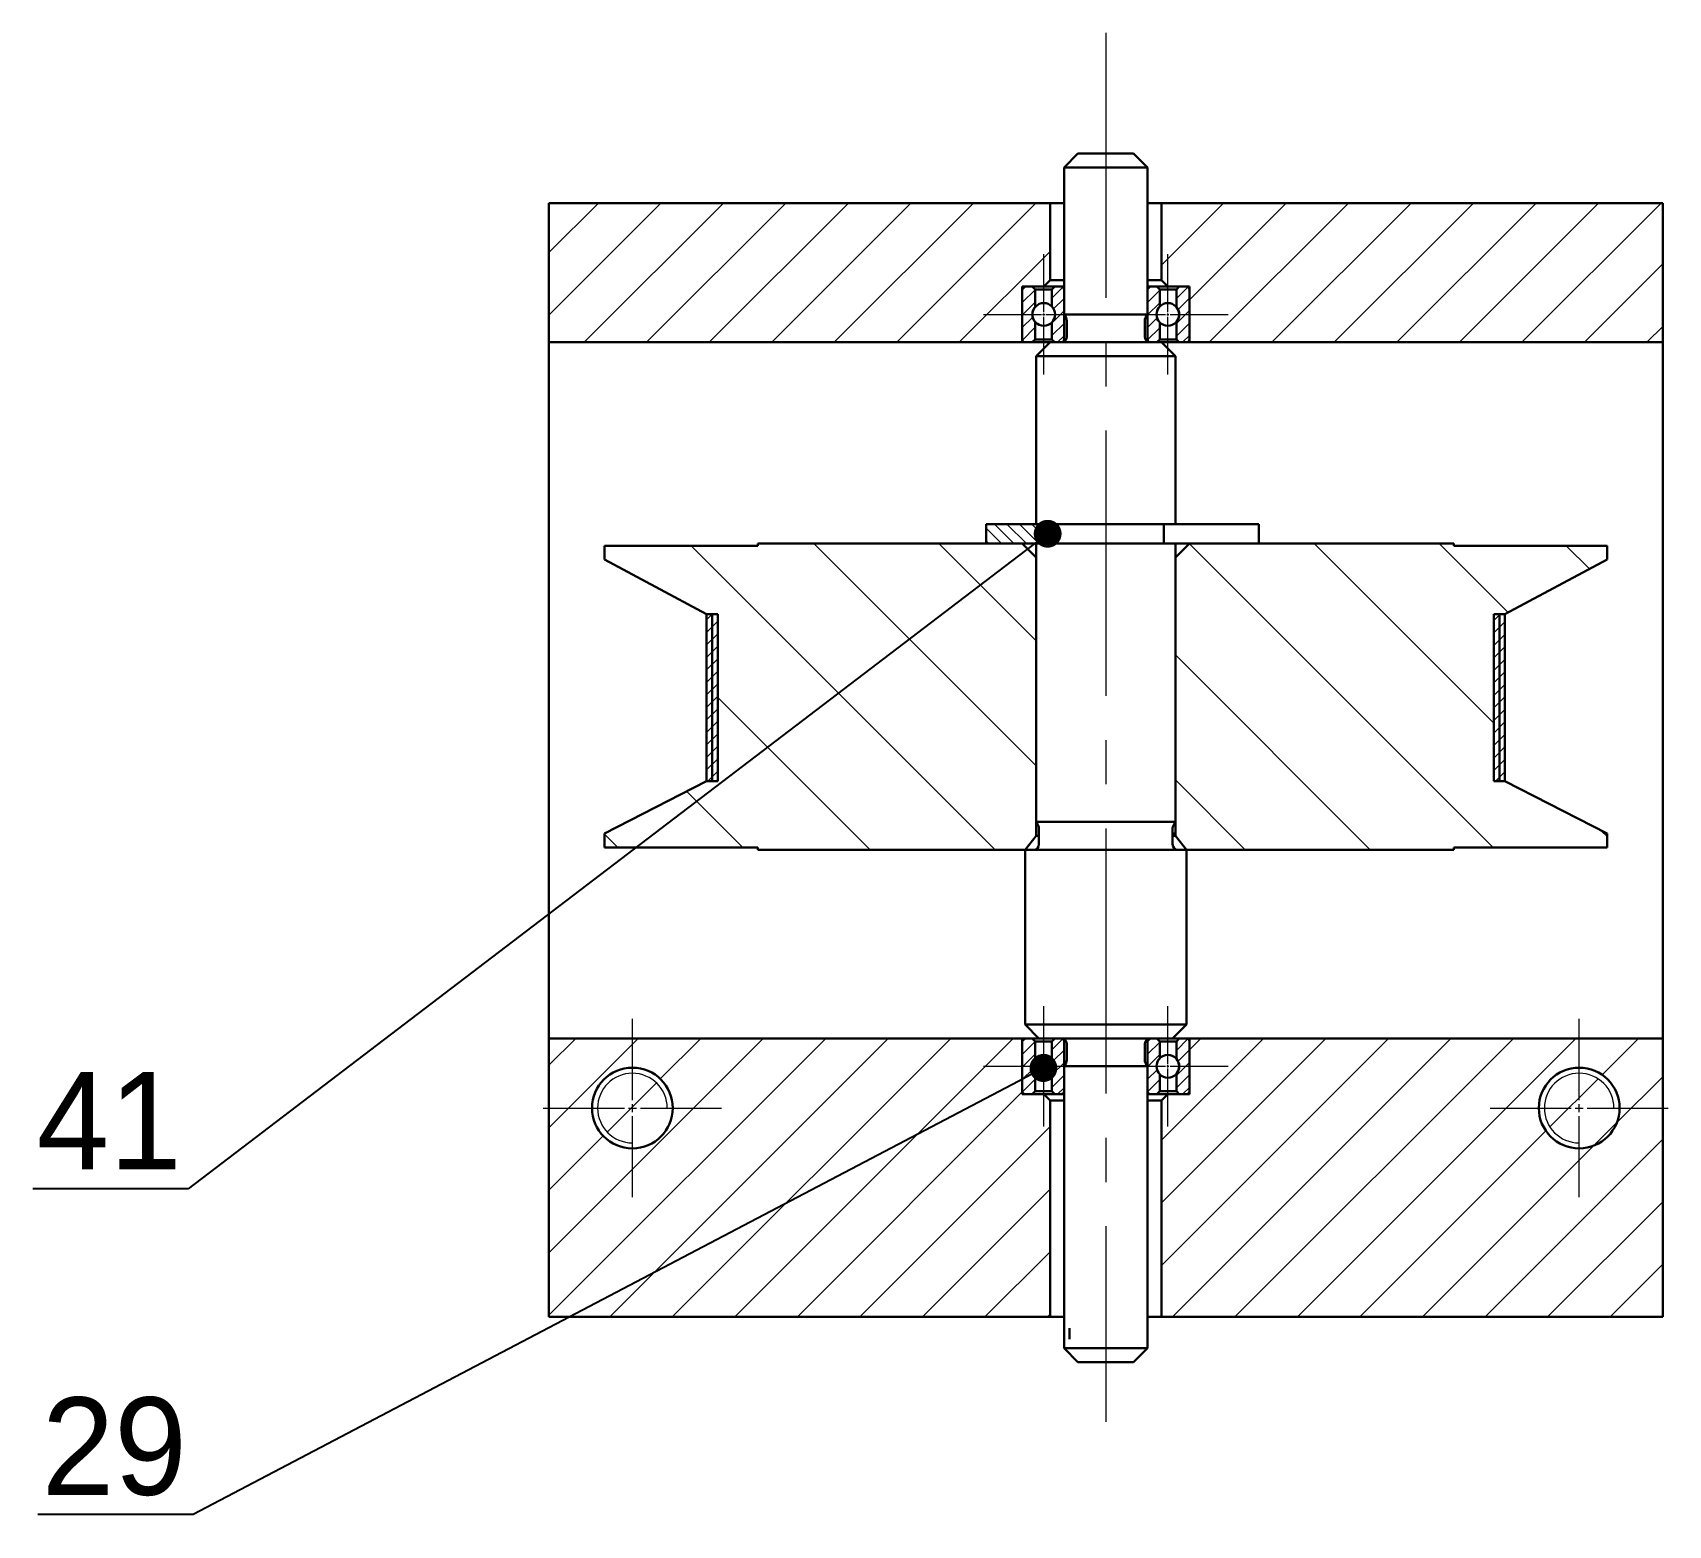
# Model space of a CAD drawing. Header units: millimetres. Extents: x 587 to 10361, y -8386 to 1488.
# Drawn here: x 8467.6 to 8585.1, y -6036.9 to -5929.7 of the extents above; entities that cross this region are included whole.
import ezdxf
from ezdxf import colors
from ezdxf.entities.mleader import LeaderData, LeaderLine
from ezdxf.math import Vec2, Vec3

# ---------------------------------------------------------------- set-up
doc = ezdxf.new("R2010")
doc.units = ezdxf.units.MM
doc.linetypes.add('ACAD_ISO10W100', pattern=[18, 12, -3, 0, -3])
doc.linetypes.add('CENTER2', pattern=[28.575, 19.05, -3.175, 3.175, -3.175])
for name, color, linetype, lineweight in [('Cienka', 30, 'Continuous', 0), ('Gruba', 7, 'Continuous', 30), ('Kreskowanie', 10, 'Continuous', 0), ('Symetria', 210, 'ACAD_ISO10W100', 0), ('Wymiar', 3, 'Continuous', 20)]:
    doc.layers.add(name, color=color, linetype=linetype, lineweight=lineweight)
pattern_1 = [(45, (-8776.5087, 1644.1358), (-0.449012806, 0.449012806), [])]
pattern_2 = [(45, (-8776.5087, 1698.1358), (-0.449012806, 0.449012806), [])]
pattern_3 = [(45, (4262.056, -3035.344), (-2.245064, 2.245064), [])]

# ---------------------------------------------------------------- blocks, each defined once
blk = doc.blocks.new('*U587')
at = {"layer": 'Symetria', "color": 0, "linetype": 'CENTER2', "transparency": 16777216}
blk.add_line((0, 8.8855), (0, -90.888), dxfattribs=at)
blk = doc.blocks.new('*U588')
at = {"layer": 'Symetria', "color": 0, "linetype": 'CENTER2', "transparency": 16777216}
for p, q in [((0, 0.58), (0, 6.4)), ((-6.4, 0), (-0.58, 0)), ((0.58, 0), (6.4, 0)), ((0, -6.4), (0, -0.58))]:
    blk.add_line(p, q, dxfattribs=at)
at = {"layer": 'Symetria', "color": 0, "linetype": 'Continuous', "transparency": 16777216}
for p, q in [((-0.29, 0), (0.29, 0)), ((0, -0.29), (0, 0.29))]:
    blk.add_line(p, q, dxfattribs=at)
blk = doc.blocks.new('*U589')
at = {"layer": 'Symetria', "color": 0, "linetype": 'CENTER2', "transparency": 16777216}
for p, q in [((0, 0.58), (0, 6.4)), ((-6.4, 0), (-0.58, 0)), ((0.58, 0), (6.4, 0)), ((0, -6.4), (0, -0.58))]:
    blk.add_line(p, q, dxfattribs=at)
at = {"layer": 'Symetria', "color": 0, "linetype": 'Continuous', "transparency": 16777216}
for p, q in [((-0.29, 0), (0.29, 0)), ((0, -0.29), (0, 0.29))]:
    blk.add_line(p, q, dxfattribs=at)
blk = doc.blocks.new('*U590')
at = {"layer": 'Symetria', "color": 0, "linetype": 'CENTER2', "transparency": 16777216}
for p, q in [((0, 0.16), (0, 4.32)), ((-4.32, 0), (-0.16, 0)), ((0.16, 0), (4.32, 0)), ((0, -4.32), (0, -0.16))]:
    blk.add_line(p, q, dxfattribs=at)
at = {"layer": 'Symetria', "color": 0, "linetype": 'Continuous', "transparency": 16777216}
for p, q in [((-0.08, 0), (0.08, 0)), ((0, -0.08), (0, 0.08))]:
    blk.add_line(p, q, dxfattribs=at)
blk = doc.blocks.new('*U598')
at = {"layer": 'Symetria', "color": 0, "linetype": 'CENTER2', "transparency": 16777216}
for p, q in [((0, 0.16), (0, 4.32)), ((-4.32, 0), (-0.16, 0)), ((0.16, 0), (4.32, 0)), ((0, -4.32), (0, -0.16))]:
    blk.add_line(p, q, dxfattribs=at)
at = {"layer": 'Symetria', "color": 0, "linetype": 'Continuous', "transparency": 16777216}
for p, q in [((-0.08, 0), (0.08, 0)), ((0, -0.08), (0, 0.08))]:
    blk.add_line(p, q, dxfattribs=at)
blk = doc.blocks.new('*U599')
at = {"layer": 'Symetria', "color": 0, "linetype": 'CENTER2', "transparency": 16777216}
for p, q in [((0, 0.16), (0, 4.32)), ((-4.32, 0), (-0.16, 0)), ((0.16, 0), (4.32, 0)), ((0, -4.32), (0, -0.16))]:
    blk.add_line(p, q, dxfattribs=at)
at = {"layer": 'Symetria', "color": 0, "linetype": 'Continuous', "transparency": 16777216}
for p, q in [((-0.08, 0), (0.08, 0)), ((0, -0.08), (0, 0.08))]:
    blk.add_line(p, q, dxfattribs=at)
blk = doc.blocks.new('*U600')
at = {"layer": 'Symetria', "color": 0, "linetype": 'CENTER2', "transparency": 16777216}
for p, q in [((0, 0.16), (0, 4.32)), ((-4.32, 0), (-0.16, 0)), ((0.16, 0), (4.32, 0)), ((0, -4.32), (0, -0.16))]:
    blk.add_line(p, q, dxfattribs=at)
at = {"layer": 'Symetria', "color": 0, "linetype": 'Continuous', "transparency": 16777216}
for p, q in [((-0.08, 0), (0.08, 0)), ((0, -0.08), (0, 0.08))]:
    blk.add_line(p, q, dxfattribs=at)
blk = doc.blocks.new('_Dot')
at = {"color": 0, "linetype": 'ByBlock', "lineweight": -2}
blk.add_line((-0.5, 0), (-1, 0), dxfattribs=at)
at = {"color": 0, "linetype": 'ByBlock', "const_width": 0.5}
blk.add_lwpolyline([(-0.25, 0, 1), (0.25, 0, 1)], format="xyb", close=True, dxfattribs=at)

msp = doc.modelspace()

# ---------------------------------------------------------------- hatches: boundary and pattern name
at = {"layer": 'Kreskowanie'}
h = msp.add_hatch(dxfattribs=at)
h.set_pattern_fill('ANSI31', color=256)
h.set_pattern_definition(pattern_3)
h.paths.add_polyline_path([(8540.684, -5941.938), (8504.684, -5941.938), (8504.684, -5951.938), (8538.684, -5951.938), (8538.684, -5947.938), (8538.884, -5947.938), (8539.784, -5947.938), (8540.684, -5947.938)])
h.paths.add_polyline_path([(8584.684, -5941.938), (8548.684, -5941.938), (8548.684, -5947.938), (8550.684, -5947.938), (8550.684, -5951.938), (8584.684, -5951.938)])
h = msp.add_hatch(dxfattribs=at)
h.set_pattern_fill('ANSI31', color=256, scale=0.2)
h.set_pattern_definition(pattern_2)
h.paths.add_polyline_path([(8538.684, -5948.715), (8538.684, -5948.145, -0.4142136), (8538.89, -5947.94), (8539.406, -5947.94), (8539.61, -5948.144), (8539.61, -5949.404, 0.1803271), (8539.41, -5949.938), (8538.684, -5949.938)])
h.paths.add_polyline_path([(8538.684, -5949.938), (8539.41, -5949.938, 0.1803271), (8539.61, -5950.472), (8539.61, -5951.732), (8539.404, -5951.938), (8539.318, -5951.938), (8538.89, -5951.938, -0.4142136), (8538.684, -5951.732)])
h = msp.add_hatch(dxfattribs=at)
h.set_pattern_fill('ANSI31', color=256, scale=0.2)
h.set_pattern_definition(pattern_2)
h.paths.add_polyline_path([(8540.81, -5949.366), (8540.81, -5948.144), (8541.014, -5947.94), (8541.478, -5947.94, -0.4142136), (8541.684, -5948.145), (8541.684, -5949.938), (8541.043, -5949.938, 0.1963728)])
h.paths.add_polyline_path([(8540.81, -5950.51, 0.1963728), (8541.043, -5949.938), (8541.684, -5949.938), (8541.684, -5951.732, -0.414319), (8541.478, -5951.938), (8541.015, -5951.938), (8540.81, -5951.732)])
h = msp.add_hatch(dxfattribs=at)
h.set_pattern_fill('ANSI31', color=256, scale=0.2)
h.set_pattern_definition(pattern_2)
h.paths.add_polyline_path([(8548.558, -5949.366), (8548.558, -5948.144), (8548.354, -5947.94), (8547.89, -5947.94, 0.4142136), (8547.684, -5948.145), (8547.684, -5949.938), (8548.325, -5949.938, -0.1963728)])
h.paths.add_polyline_path([(8548.558, -5950.51, -0.1963728), (8548.325, -5949.938), (8547.684, -5949.938), (8547.684, -5951.732, 0.414319), (8547.89, -5951.938), (8548.353, -5951.938), (8548.558, -5951.732)])
h = msp.add_hatch(dxfattribs=at)
h.set_pattern_fill('ANSI31', color=256, scale=0.2)
h.set_pattern_definition(pattern_2)
h.paths.add_polyline_path([(8550.684, -5948.715), (8550.684, -5948.145, 0.4142136), (8550.478, -5947.94), (8549.962, -5947.94), (8549.758, -5948.144), (8549.758, -5949.404, -0.1803271), (8549.957, -5949.938), (8550.684, -5949.938)])
h.paths.add_polyline_path([(8550.684, -5949.938), (8549.957, -5949.938, -0.1803271), (8549.758, -5950.472), (8549.758, -5951.732), (8549.964, -5951.938), (8550.05, -5951.938), (8550.478, -5951.938, 0.4142136), (8550.684, -5951.732)])
h = msp.add_hatch(dxfattribs=at)
h.set_pattern_fill('ANSI31', color=256, scale=0.2, angle=90)
h.set_pattern_definition([(135, (-8776.5087, 1644.1358), (-0.449012806, -0.449012806), [])])
h.paths.add_polyline_path([(8540.508, -5964.988), (8539.684, -5964.988), (8536.084, -5964.988), (8536.084, -5966.388), (8540.508, -5966.388)])
h = msp.add_hatch(dxfattribs=at)
h.set_pattern_fill('ANSI31', color=256, scale=2, angle=90)
h.set_pattern_definition([(135, (-8776.509, 1644.136), (-4.490128, -4.490128), [])])
h.paths.add_polyline_path([(8572.551, -5971.47), (8572.951, -5971.47), (8573.351, -5971.47), (8580.684, -5967.548), (8580.684, -5966.548), (8569.684, -5966.548), (8569.684, -5966.388), (8550.684, -5966.388), (8549.684, -5967.388), (8549.684, -5986.388), (8549.684, -5987.388), (8550.484, -5988.388), (8569.684, -5988.388), (8569.684, -5988.228), (8580.684, -5988.228), (8580.684, -5987.228), (8573.351, -5983.47), (8572.951, -5983.47), (8572.551, -5983.47)])
h.paths.add_polyline_path([(8539.684, -5967.388), (8538.684, -5966.388), (8536.084, -5966.388), (8519.684, -5966.388), (8519.684, -5966.548), (8508.684, -5966.548), (8508.684, -5967.549), (8516.015, -5971.47), (8516.416, -5971.47), (8516.816, -5971.47), (8516.816, -5983.47), (8516.416, -5983.47), (8516.015, -5983.47), (8508.684, -5987.227), (8508.684, -5988.228), (8519.684, -5988.228), (8519.684, -5988.388), (8538.884, -5988.388), (8539.684, -5987.388), (8539.684, -5986.388)])
h = msp.add_hatch(dxfattribs=at)
h.set_pattern_fill('ANSI31', color=256, scale=0.2)
h.set_pattern_definition(pattern_1)
h.paths.add_polyline_path([(8516.416, -5971.47), (8516.016, -5971.47), (8516.016, -5983.47), (8516.416, -5983.47)])
h.paths.add_polyline_path([(8516.816, -5971.47), (8516.416, -5971.47), (8516.416, -5983.47), (8516.816, -5983.47)])
h.paths.add_polyline_path([(8572.951, -5971.47), (8572.551, -5971.47), (8572.551, -5983.47), (8572.951, -5983.47)])
h.paths.add_polyline_path([(8573.351, -5971.47), (8572.951, -5971.47), (8572.951, -5983.47), (8573.351, -5983.47)])
h = msp.add_hatch(dxfattribs=at)
h.set_pattern_fill('ANSI31', color=256)
h.set_pattern_definition(pattern_3)
h.paths.add_polyline_path([(8540.684, -6005.938), (8539.318, -6005.938), (8538.89, -6005.938), (8538.884, -6005.938), (8538.684, -6005.938), (8538.684, -6001.938), (8504.684, -6001.938), (8504.684, -6021.938), (8540.684, -6021.938)])
h.paths.add_polyline_path([(8513.584, -6006.938, -1), (8507.784, -6006.938, -1)], flags=16)
h.paths.add_polyline_path([(8584.684, -6001.938), (8550.684, -6001.938), (8550.684, -6005.938), (8548.684, -6005.938), (8548.684, -6021.938), (8584.684, -6021.938)])
h.paths.add_polyline_path([(8575.784, -6006.938, -1), (8581.584, -6006.938, -1)], flags=16)
h.paths.add_polyline_path([(8513.584, -6006.938), (8513.184, -6006.938, 2.4142136), (8510.684, -6009.438), (8510.684, -6009.838, 0.4142136)], flags=0)
h.paths.add_polyline_path([(8510.684, -6004.438), (8510.684, -6004.038, 0.4142136), (8507.784, -6006.938), (8508.184, -6006.938, -0.4142136)], flags=0)
h.paths.add_polyline_path([(8508.184, -6006.938), (8507.784, -6006.938, 0.4142136), (8510.684, -6009.838), (8510.684, -6009.438, -0.4142136)], flags=0)
h.paths.add_polyline_path([(8581.584, -6006.938), (8581.184, -6006.938, 2.4142136), (8578.684, -6009.438), (8578.684, -6009.838, 0.4142136)], flags=0)
h.paths.add_polyline_path([(8578.684, -6009.438), (8578.684, -6009.838, 0.4142136), (8581.584, -6006.938), (8581.184, -6006.938, 2.4142136)], flags=0)
h = msp.add_hatch(dxfattribs=at)
h.set_pattern_fill('ANSI31', color=256, scale=0.2)
h.set_pattern_definition(pattern_1)
h.paths.add_polyline_path([(8538.684, -6002.715), (8538.684, -6002.145, -0.4142136), (8538.89, -6001.94), (8539.406, -6001.94), (8539.61, -6002.144), (8539.61, -6003.404, 0.1803271), (8539.41, -6003.938), (8538.684, -6003.938)])
h.paths.add_polyline_path([(8538.684, -6003.938), (8539.41, -6003.938, 0.1803271), (8539.61, -6004.472), (8539.61, -6005.732), (8539.404, -6005.938), (8539.318, -6005.938), (8538.89, -6005.938, -0.4142136), (8538.684, -6005.732)])
h = msp.add_hatch(dxfattribs=at)
h.set_pattern_fill('ANSI31', color=256, scale=0.2)
h.set_pattern_definition(pattern_1)
h.paths.add_polyline_path([(8540.81, -6003.366), (8540.81, -6002.144), (8541.014, -6001.94), (8541.478, -6001.94, -0.4142136), (8541.684, -6002.145), (8541.684, -6003.938), (8541.043, -6003.938, 0.1963728)])
h.paths.add_polyline_path([(8540.81, -6004.51, 0.1963728), (8541.043, -6003.938), (8541.684, -6003.938), (8541.684, -6005.732, -0.414319), (8541.478, -6005.938), (8541.015, -6005.938), (8540.81, -6005.732)])
h = msp.add_hatch(dxfattribs=at)
h.set_pattern_fill('ANSI31', color=256, scale=0.2)
h.set_pattern_definition(pattern_1)
h.paths.add_polyline_path([(8548.558, -6003.366), (8548.558, -6002.144), (8548.354, -6001.94), (8547.89, -6001.94, 0.4142136), (8547.684, -6002.145), (8547.684, -6003.938), (8548.325, -6003.938, -0.1963728)])
h.paths.add_polyline_path([(8548.558, -6004.51, -0.1963728), (8548.325, -6003.938), (8547.684, -6003.938), (8547.684, -6005.732, 0.414319), (8547.89, -6005.938), (8548.353, -6005.938), (8548.558, -6005.732)])
h = msp.add_hatch(dxfattribs=at)
h.set_pattern_fill('ANSI31', color=256, scale=0.2)
h.set_pattern_definition(pattern_1)
h.paths.add_polyline_path([(8550.684, -6002.715), (8550.684, -6002.145, 0.4142136), (8550.478, -6001.94), (8549.962, -6001.94), (8549.758, -6002.144), (8549.758, -6003.404, -0.1803271), (8549.957, -6003.938), (8550.684, -6003.938)])
h.paths.add_polyline_path([(8550.684, -6003.938), (8549.957, -6003.938, -0.1803271), (8549.758, -6004.472), (8549.758, -6005.732), (8549.964, -6005.938), (8550.05, -6005.938), (8550.478, -6005.938, 0.4142136), (8550.684, -6005.732)])
h = msp.add_hatch(dxfattribs=at)
h.set_pattern_fill('ANSI31', color=256)
h.set_pattern_definition(pattern_3)
h.paths.add_polyline_path([(8510.684, -6009.438), (8510.684, -6009.838, 0.4142136), (8513.584, -6006.938), (8513.184, -6006.938, 2.4142136)])
h.paths.add_polyline_path([(8578.684, -6009.438), (8578.684, -6009.838, 0.4142136), (8581.584, -6006.938), (8581.184, -6006.938, 2.4142136)])

# ---------------------------------------------------------------- linework, layer by layer
at = {"layer": 'Cienka'}
for centre in [(8510.684, -6006.938), (8578.684, -6006.938)]:
    msp.add_arc(centre, 2.5, 0, 270, dxfattribs=at)
at = {"layer": 'Gruba'}
for p, q in [((8542.684, -5938.388), (8541.684, -5939.388)), ((8547.684, -5939.388), (8541.684, -5939.388)), ((8541.684, -5939.388), (8541.684, -5941.138)), ((8542.684, -5938.388), (8546.684, -5938.388)), ((8546.684, -5938.388), (8547.684, -5939.388)), ((8547.684, -5939.388), (8547.684, -5941.138)), ((8541.684, -5941.138), (8541.684, -5949.938)), ((8547.684, -5941.138), (8547.684, -5949.938)), ((8540.684, -5941.938), (8504.684, -5941.938)), ((8504.684, -5941.938), (8504.684, -5951.938)), ((8540.684, -5947.482), (8540.684, -5941.938)), ((8540.684, -5941.938), (8541.684, -5941.938)), ((8547.684, -5941.938), (8548.684, -5941.938)), ((8584.684, -5941.938), (8548.684, -5941.938)), ((8548.684, -5941.938), (8548.684, -5947.482)), ((8584.684, -5951.938), (8584.684, -5941.938)), ((8540.227, -5947.94), (8540.684, -5947.482)), ((8540.684, -5947.482), (8541.684, -5947.482)), ((8548.684, -5947.482), (8547.684, -5947.482)), ((8549.141, -5947.94), (8548.684, -5947.482)), ((8538.684, -5951.938), (8538.684, -5947.938)), ((8538.684, -5947.938), (8540.684, -5947.938)), ((8538.684, -5951.938), (8538.684, -5947.938)), ((8538.684, -5947.938), (8538.884, -5947.938)), ((8538.684, -5947.938), (8538.684, -5951.938)), ((8538.884, -5947.938), (8538.684, -5947.938)), ((8538.684, -5948.138), (8538.684, -5951.738)), ((8538.684, -5948.138), (8538.684, -5951.738)), ((8538.684, -5951.738), (8538.684, -5948.138)), ((8538.684, -5948.715), (8538.684, -5951.732)), ((8538.873, -5947.94), (8541.478, -5947.94)), ((8539.784, -5947.938), (8538.884, -5947.938)), ((8539.784, -5947.938), (8538.884, -5947.938)), ((8538.884, -5947.938), (8539.784, -5947.938)), ((8539.61, -5948.144), (8539.404, -5947.938)), ((8539.61, -5949.404), (8539.61, -5948.144)), ((8540.81, -5948.144), (8539.61, -5948.144)), ((8539.884, -5947.938), (8539.784, -5947.938)), ((8539.784, -5947.938), (8539.789, -5947.938)), ((8539.789, -5947.938), (8539.884, -5947.938)), ((8540.984, -5947.938), (8539.884, -5947.938)), ((8540.684, -5947.938), (8540.984, -5947.938)), ((8541.015, -5947.938), (8540.81, -5948.144)), ((8540.81, -5948.144), (8540.81, -5949.366)), ((8541.484, -5947.938), (8540.984, -5947.938)), ((8541.684, -5947.938), (8541.484, -5947.938)), ((8541.684, -5948.145), (8541.684, -5951.252)), ((8541.684, -5951.732), (8541.684, -5948.715)), ((8547.884, -5947.938), (8547.684, -5947.938)), ((8547.684, -5948.145), (8547.684, -5951.252)), ((8547.684, -5951.732), (8547.684, -5948.715)), ((8548.384, -5947.938), (8547.884, -5947.938)), ((8550.495, -5947.94), (8547.89, -5947.94)), ((8548.353, -5947.938), (8548.558, -5948.144)), ((8548.384, -5947.938), (8548.684, -5947.938)), ((8548.558, -5948.144), (8548.558, -5949.366)), ((8548.558, -5948.144), (8549.758, -5948.144)), ((8548.684, -5947.938), (8550.684, -5947.938)), ((8549.579, -5947.938), (8549.484, -5947.938)), ((8549.584, -5947.938), (8549.579, -5947.938)), ((8550.484, -5947.938), (8549.584, -5947.938)), ((8550.484, -5947.938), (8549.584, -5947.938)), ((8549.758, -5948.144), (8549.964, -5947.938)), ((8549.758, -5949.404), (8549.758, -5948.144)), ((8550.484, -5947.938), (8550.684, -5947.938)), ((8550.684, -5947.938), (8550.684, -5951.938)), ((8550.684, -5947.938), (8550.684, -5951.938)), ((8550.684, -5951.738), (8550.684, -5948.138)), ((8550.684, -5951.738), (8550.684, -5948.138)), ((8550.684, -5948.715), (8550.684, -5951.732)), ((8547.684, -5949.938), (8541.684, -5949.938)), ((8541.83, -5950.192), (8541.684, -5949.938)), ((8547.538, -5950.192), (8547.684, -5949.938)), ((8539.61, -5950.472), (8539.61, -5951.732)), ((8540.81, -5951.732), (8540.81, -5950.51)), ((8541.884, -5950.392), (8541.884, -5951.538)), ((8547.484, -5950.392), (8547.484, -5951.538)), ((8548.558, -5951.732), (8548.558, -5950.51)), ((8549.758, -5950.472), (8549.758, -5951.732)), ((8504.684, -5951.938), (8538.684, -5951.938)), ((8504.684, -5951.938), (8504.684, -6001.938)), ((8538.884, -5951.938), (8538.684, -5951.938)), ((8540.684, -5951.938), (8538.684, -5951.938)), ((8538.684, -5951.938), (8540.684, -5951.938)), ((8538.884, -5951.938), (8539.784, -5951.938)), ((8538.884, -5951.938), (8539.784, -5951.938)), ((8539.784, -5951.938), (8538.884, -5951.938)), ((8538.89, -5951.938), (8539.318, -5951.938)), ((8539.318, -5951.938), (8540.81, -5951.938)), ((8539.61, -5951.732), (8539.404, -5951.938)), ((8540.81, -5951.732), (8539.61, -5951.732)), ((8540.684, -5951.938), (8539.684, -5952.938)), ((8540.984, -5951.938), (8539.784, -5951.938)), ((8540.684, -5951.938), (8548.684, -5951.938)), ((8540.984, -5951.938), (8540.684, -5951.938)), ((8540.684, -5951.938), (8540.984, -5951.938)), ((8541.015, -5951.938), (8540.81, -5951.732)), ((8540.81, -5951.938), (8541.564, -5951.938)), ((8540.984, -5951.938), (8541.484, -5951.938)), ((8540.984, -5951.938), (8541.484, -5951.938)), ((8541.484, -5951.938), (8540.984, -5951.938)), ((8541.884, -5951.938), (8541.484, -5951.938)), ((8541.684, -5951.938), (8541.484, -5951.938)), ((8541.484, -5951.938), (8541.684, -5951.938)), ((8547.884, -5951.938), (8547.484, -5951.938)), ((8547.884, -5951.938), (8547.684, -5951.938)), ((8548.558, -5951.938), (8547.804, -5951.938)), ((8547.884, -5951.938), (8548.384, -5951.938)), ((8547.884, -5951.938), (8548.384, -5951.938)), ((8548.353, -5951.938), (8548.558, -5951.732)), ((8549.579, -5951.938), (8548.384, -5951.938)), ((8548.684, -5951.938), (8548.384, -5951.938)), ((8548.558, -5951.732), (8549.758, -5951.732)), ((8550.05, -5951.938), (8548.558, -5951.938)), ((8548.684, -5951.938), (8549.684, -5952.938)), ((8550.684, -5951.938), (8548.684, -5951.938)), ((8549.584, -5951.938), (8549.579, -5951.938)), ((8549.584, -5951.938), (8550.484, -5951.938)), ((8549.584, -5951.938), (8550.484, -5951.938)), ((8549.758, -5951.732), (8549.964, -5951.938)), ((8550.478, -5951.938), (8550.05, -5951.938)), ((8550.684, -5951.938), (8550.484, -5951.938)), ((8550.684, -5951.938), (8584.684, -5951.938)), ((8584.684, -6001.938), (8584.684, -5951.938)), ((8549.684, -5952.938), (8539.684, -5952.938)), ((8539.684, -5952.938), (8539.684, -5954.872)), ((8549.684, -5952.938), (8549.684, -5954.872)), ((8539.684, -5954.872), (8539.684, -5964.988)), ((8549.684, -5954.872), (8549.684, -5964.988)), ((8549.684, -5957.388), (8549.684, -5964.988)), ((8536.084, -5966.388), (8536.084, -5964.988)), ((8536.084, -5964.988), (8539.684, -5964.988)), ((8552.083, -5964.988), (8539.684, -5964.988)), ((8540.508, -5964.988), (8540.508, -5966.388)), ((8548.86, -5964.988), (8548.86, -5966.388)), ((8552.083, -5964.988), (8555.608, -5964.988)), ((8555.608, -5964.988), (8555.684, -5964.988)), ((8555.684, -5966.388), (8555.684, -5964.988)), ((8519.684, -5966.548), (8519.684, -5966.388)), ((8539.684, -5966.388), (8519.684, -5966.388)), ((8549.684, -5966.388), (8536.084, -5966.388)), ((8538.684, -5966.388), (8539.684, -5967.388)), ((8539.684, -5966.388), (8539.684, -5986.388)), ((8549.601, -5966.388), (8552.083, -5966.388)), ((8549.684, -5966.388), (8549.684, -5986.388)), ((8549.684, -5966.388), (8549.684, -5986.388)), ((8569.684, -5966.388), (8549.684, -5966.388)), ((8550.684, -5966.388), (8549.684, -5967.388)), ((8555.608, -5966.388), (8552.083, -5966.388)), ((8555.684, -5966.388), (8555.608, -5966.388)), ((8569.684, -5966.548), (8569.684, -5966.388)), ((8508.683, -5967.548), (8516.015, -5971.47)), ((8508.684, -5966.548), (8508.684, -5967.548)), ((8508.684, -5966.548), (8519.684, -5966.548)), ((8569.684, -5966.548), (8580.684, -5966.548)), ((8580.684, -5967.548), (8573.351, -5971.47)), ((8580.684, -5966.548), (8580.684, -5967.548)), ((8516.015, -5983.47), (8516.015, -5971.47)), ((8516.015, -5971.47), (8516.015, -5983.47)), ((8516.016, -5971.47), (8516.016, -5983.47)), ((8516.016, -5971.47), (8516.416, -5971.47)), ((8516.416, -5971.47), (8516.416, -5983.47)), ((8516.816, -5971.47), (8516.416, -5971.47)), ((8516.816, -5983.47), (8516.816, -5971.47)), ((8572.551, -5983.47), (8572.551, -5971.47)), ((8572.551, -5971.47), (8572.951, -5971.47)), ((8573.351, -5971.47), (8572.951, -5971.47)), ((8572.951, -5971.47), (8572.951, -5983.47)), ((8573.351, -5983.47), (8573.351, -5971.47)), ((8573.351, -5971.47), (8573.351, -5983.47)), ((8508.683, -5987.228), (8516.015, -5983.47)), ((8516.416, -5983.47), (8516.016, -5983.47)), ((8516.416, -5983.47), (8516.816, -5983.47)), ((8572.951, -5983.47), (8572.551, -5983.47)), ((8572.951, -5983.47), (8573.351, -5983.47)), ((8580.684, -5987.228), (8573.351, -5983.47)), ((8549.684, -5986.388), (8539.684, -5986.388)), ((8539.83, -5986.642), (8539.684, -5986.388)), ((8539.684, -5987.388), (8539.684, -5986.388)), ((8549.538, -5986.642), (8549.684, -5986.388)), ((8549.684, -5987.388), (8549.684, -5986.388)), ((8508.684, -5988.228), (8508.684, -5987.228)), ((8538.884, -5988.388), (8539.684, -5987.388)), ((8539.684, -5987.388), (8539.884, -5987.388)), ((8539.884, -5986.842), (8539.884, -5987.988)), ((8549.484, -5986.842), (8549.484, -5987.988)), ((8549.684, -5987.228), (8549.484, -5987.228)), ((8549.684, -5987.388), (8549.484, -5987.388)), ((8550.484, -5988.388), (8549.684, -5987.388)), ((8580.684, -5988.228), (8580.684, -5987.228)), ((8519.684, -5988.228), (8508.684, -5988.228)), ((8519.684, -5988.388), (8519.684, -5988.228)), ((8569.684, -5988.388), (8519.684, -5988.388)), ((8538.884, -5988.388), (8550.484, -5988.388)), ((8538.884, -5988.388), (8538.884, -6000.938)), ((8550.484, -5988.388), (8550.484, -6000.938)), ((8569.684, -5988.388), (8569.684, -5988.228)), ((8580.684, -5988.228), (8569.684, -5988.228)), ((8538.884, -6000.938), (8550.484, -6000.938)), ((8539.884, -6001.938), (8538.884, -6000.938)), ((8549.484, -6001.938), (8550.484, -6000.938)), ((8538.684, -6001.938), (8504.684, -6001.938)), ((8504.684, -6001.938), (8504.684, -6021.938)), ((8538.684, -6005.938), (8538.684, -6001.938)), ((8538.684, -6001.938), (8538.884, -6001.938)), ((8538.684, -6001.938), (8538.684, -6005.938)), ((8538.884, -6001.938), (8538.684, -6001.938)), ((8538.684, -6002.138), (8538.684, -6005.738)), ((8538.684, -6005.738), (8538.684, -6002.138)), ((8538.684, -6002.715), (8538.684, -6005.732)), ((8538.873, -6001.94), (8541.478, -6001.94)), ((8539.784, -6001.938), (8538.884, -6001.938)), ((8538.884, -6001.938), (8539.784, -6001.938)), ((8539.61, -6002.144), (8539.404, -6001.938)), ((8539.61, -6003.404), (8539.61, -6002.144)), ((8540.81, -6002.144), (8539.61, -6002.144)), ((8539.884, -6001.938), (8539.784, -6001.938)), ((8539.784, -6001.938), (8539.789, -6001.938)), ((8539.789, -6001.938), (8539.884, -6001.938)), ((8540.984, -6001.938), (8539.884, -6001.938)), ((8541.015, -6001.938), (8540.81, -6002.144)), ((8540.81, -6002.144), (8540.81, -6003.366)), ((8549.484, -6001.938), (8540.984, -6001.938)), ((8541.684, -6002.145), (8541.684, -6005.252)), ((8541.684, -6005.732), (8541.684, -6002.715)), ((8541.884, -6002.338), (8541.884, -6003.484)), ((8541.884, -6002.338), (8541.884, -6003.484)), ((8547.484, -6002.338), (8547.484, -6003.484)), ((8547.684, -6002.145), (8547.684, -6005.252)), ((8547.684, -6005.732), (8547.684, -6002.715)), ((8550.495, -6001.94), (8547.89, -6001.94)), ((8548.353, -6001.938), (8548.558, -6002.144)), ((8548.558, -6002.144), (8548.558, -6003.366)), ((8548.558, -6002.144), (8549.758, -6002.144)), ((8549.579, -6001.938), (8549.484, -6001.938)), ((8549.584, -6001.938), (8549.579, -6001.938)), ((8550.484, -6001.938), (8549.584, -6001.938)), ((8549.758, -6002.144), (8549.964, -6001.938)), ((8549.758, -6003.404), (8549.758, -6002.144)), ((8550.484, -6001.938), (8550.684, -6001.938)), ((8584.684, -6001.938), (8550.684, -6001.938)), ((8550.684, -6001.938), (8550.684, -6005.938)), ((8550.684, -6005.738), (8550.684, -6002.138)), ((8550.684, -6002.715), (8550.684, -6005.732)), ((8584.684, -6021.938), (8584.684, -6001.938)), ((8541.83, -6003.684), (8541.684, -6003.938)), ((8541.83, -6003.684), (8541.684, -6003.938)), ((8541.684, -6003.938), (8547.684, -6003.938)), ((8541.684, -6003.938), (8541.684, -6022.738)), ((8547.538, -6003.684), (8547.684, -6003.938)), ((8547.684, -6003.938), (8547.684, -6022.738)), ((8539.61, -6004.472), (8539.61, -6005.732)), ((8540.81, -6005.732), (8540.81, -6004.51)), ((8548.558, -6005.732), (8548.558, -6004.51)), ((8549.758, -6004.472), (8549.758, -6005.732)), ((8540.684, -6005.938), (8538.684, -6005.938)), ((8538.684, -6005.938), (8540.684, -6005.938)), ((8538.884, -6005.938), (8539.784, -6005.938)), ((8539.784, -6005.938), (8538.884, -6005.938)), ((8538.89, -6005.938), (8539.318, -6005.938)), ((8539.318, -6005.938), (8540.81, -6005.938)), ((8539.61, -6005.732), (8539.404, -6005.938)), ((8540.81, -6005.732), (8539.61, -6005.732)), ((8540.227, -6005.938), (8540.684, -6006.395)), ((8540.984, -6005.938), (8540.684, -6005.938)), ((8540.684, -6005.938), (8540.984, -6005.938)), ((8540.684, -6021.938), (8540.684, -6006.395)), ((8540.684, -6006.395), (8541.684, -6006.395)), ((8541.015, -6005.938), (8540.81, -6005.732)), ((8540.81, -6005.938), (8541.564, -6005.938)), ((8540.984, -6005.938), (8541.484, -6005.938)), ((8541.484, -6005.938), (8540.984, -6005.938)), ((8541.684, -6005.938), (8541.484, -6005.938)), ((8541.484, -6005.938), (8541.684, -6005.938)), ((8547.884, -6005.938), (8547.684, -6005.938)), ((8548.684, -6006.395), (8547.684, -6006.395)), ((8548.558, -6005.938), (8547.804, -6005.938)), ((8547.884, -6005.938), (8548.384, -6005.938)), ((8548.353, -6005.938), (8548.558, -6005.732)), ((8548.684, -6005.938), (8548.384, -6005.938)), ((8548.558, -6005.732), (8549.758, -6005.732)), ((8550.05, -6005.938), (8548.558, -6005.938)), ((8550.684, -6005.938), (8548.684, -6005.938)), ((8549.141, -6005.938), (8548.684, -6006.395)), ((8548.684, -6006.395), (8548.684, -6021.938)), ((8549.584, -6005.938), (8550.484, -6005.938)), ((8549.758, -6005.732), (8549.964, -6005.938)), ((8550.478, -6005.938), (8550.05, -6005.938)), ((8504.684, -6021.938), (8540.684, -6021.938)), ((8540.684, -6021.938), (8541.684, -6021.938)), ((8541.684, -6022.738), (8541.684, -6024.176)), ((8542.082, -6022.738), (8542.082, -6023.538)), ((8547.684, -6021.938), (8548.684, -6021.938)), ((8547.684, -6022.738), (8547.684, -6024.176)), ((8548.684, -6021.938), (8584.684, -6021.938)), ((8542.684, -6025.176), (8541.684, -6024.176)), ((8541.684, -6024.176), (8547.684, -6024.176)), ((8546.684, -6025.176), (8542.684, -6025.176)), ((8546.684, -6025.176), (8547.684, -6024.176))]:
    msp.add_line(p, q, dxfattribs=at)
for centre, radius in [((8540.227, -5949.938), 0.816), ((8549.141, -5949.938), 0.816), ((8510.684, -6006.938), 2.9), ((8540.227, -6003.938), 0.816), ((8549.141, -6003.938), 0.816), ((8578.684, -6006.938), 2.9)]:
    msp.add_circle(centre, radius, dxfattribs=at)
for centre, radius, start, end in [((8538.89, -5948.145), 0.206, 90, 180), ((8541.478, -5948.145), 0.206, 360, 90), ((8547.89, -5948.145), 0.206, 90, 180), ((8550.478, -5948.145), 0.206, 0, 90), ((8540.227, -5949.938), 0.816, 139.1115, 220.8885), ((8540.227, -5949.938), 0.816, 315.56014, 44.43986), ((8549.141, -5949.938), 0.816, 135.56014, 224.43986), ((8549.141, -5949.938), 0.816, 319.1115, 40.8885), ((8541.484, -5950.392), 0.4, 0, 30), ((8547.884, -5950.392), 0.4, 150, 180), ((8538.89, -5951.732), 0.206, 180, 270), ((8541.478, -5951.732), 0.206, 270, 360), ((8541.484, -5951.538), 0.4, 270, 0), ((8547.884, -5951.538), 0.4, 180, 270), ((8547.89, -5951.732), 0.206, 180, 270), ((8550.478, -5951.732), 0.206, 270, 0), ((8539.484, -5986.842), 0.4, 0, 30), ((8549.884, -5986.842), 0.4, 150, 180), ((8539.484, -5987.988), 0.4, 270, 0), ((8549.884, -5987.988), 0.4, 180, 270), ((8538.89, -6002.145), 0.206, 90, 180), ((8541.478, -6002.145), 0.206, 360, 90), ((8541.484, -6002.338), 0.4, 0, 90), ((8541.484, -6002.338), 0.4, 0, 90), ((8547.884, -6002.338), 0.4, 90, 180), ((8547.89, -6002.145), 0.206, 90, 180), ((8550.478, -6002.145), 0.206, 0, 90), ((8540.227, -6003.938), 0.816, 139.1115, 220.8885), ((8540.227, -6003.938), 0.816, 315.56014, 44.43986), ((8541.484, -6003.484), 0.4, 330, 0), ((8541.484, -6003.484), 0.4, 330, 0), ((8547.884, -6003.484), 0.4, 180, 210), ((8549.141, -6003.938), 0.816, 135.56014, 224.43986), ((8549.141, -6003.938), 0.816, 319.1115, 40.8885), ((8538.89, -6005.732), 0.206, 180, 270), ((8541.478, -6005.732), 0.206, 270, 360), ((8547.89, -6005.732), 0.206, 180, 270), ((8550.478, -6005.732), 0.206, 270, 0)]:
    msp.add_arc(centre, radius, start, end, dxfattribs=at)

# ---------------------------------------------------------------- block references
at = {"layer": 'Symetria', "linetype": 'CENTER2'}
for name, p in [('*U587', (8544.684, -5938.588)), ('*U600', (8540.227, -5949.938)), ('*U599', (8549.141, -5949.938)), ('*U588', (8510.684, -6006.938)), ('*U598', (8540.227, -6003.938)), ('*U590', (8549.141, -6003.938)), ('*U589', (8578.684, -6006.938))]:
    msp.add_blockref(name, p, dxfattribs=at)

# ---------------------------------------------------------------- leaders
at = {"layer": 'Wymiar'}
ml = msp.add_multileader_mtext('Standard', dxfattribs=at)
ml.set_content('41', color=256)
ml.set_leader_properties()
ml.set_arrow_properties(name='DOT')
ml.build(insert=Vec2(0, 0))
ml.multileader.update_dxf_attribs({"text_right_attachment_type": 6, "dogleg_length": 0.36, "arrow_head_size": 2})
ctx = ml.context
ctx.base_point, ctx.char_height, ctx.arrow_head_size, ctx.landing_gap_size, ctx.plane_origin = Vec3(8468.893, -6007.845), 7, 2, 0.09, Vec3(8533.533, -6032.117)
ctx.right_attachment, ctx.text_align_type = 6, 2
notes = []
notes.append((ctx, [(0, (1, 1, 0), (8478.766, -6012.745), (-1, 0), 0.36, [(0, [(8540.508, -5965.688)], 0, [])])]))
ctx.mtext.insert, ctx.mtext.alignment, ctx.mtext.flow_direction = Vec3(8478.316, -6004.345), 3, 5
ml = msp.add_multileader_mtext('Standard', dxfattribs=at)
ml.set_content('29', color=256)
ml.set_leader_properties()
ml.set_arrow_properties(name='DOT')
ml.build(insert=Vec2(0, 0))
ml.multileader.update_dxf_attribs({"text_right_attachment_type": 6, "dogleg_length": 0.36, "arrow_head_size": 2})
ctx = ml.context
ctx.base_point, ctx.char_height, ctx.arrow_head_size, ctx.landing_gap_size, ctx.plane_origin = Vec3(8466.919, -6031.216), 7, 2, 0.09, Vec3(8528.345, -6069.702)
ctx.right_attachment, ctx.text_align_type = 6, 2
notes.append((ctx, [(0, (1, 1, 0), (8479.126, -6036.116), (-1, 0), 0.36, [(0, [(8540.203, -6004.065)], 0, [])])]))
ctx.mtext.insert, ctx.mtext.alignment, ctx.mtext.flow_direction = Vec3(8478.676, -6027.716), 3, 5
for ctx, leaders in notes:
    for number, flags, end, landing, length, lines in leaders:
        leader = LeaderData()
        leader.index, (leader.has_last_leader_line, leader.has_dogleg_vector, leader.attachment_direction) = number, flags
        leader.last_leader_point, leader.dogleg_vector, leader.dogleg_length = Vec3(end), Vec3(landing), length
        for number, points, colour, breaks in lines:
            line = LeaderLine()
            line.index, line.vertices, line.color, line.breaks = number, Vec3.list(points), colors.encode_raw_color(colour), breaks
            leader.lines.append(line)
        ctx.leaders.append(leader)

doc.saveas('drawing.dxf')
